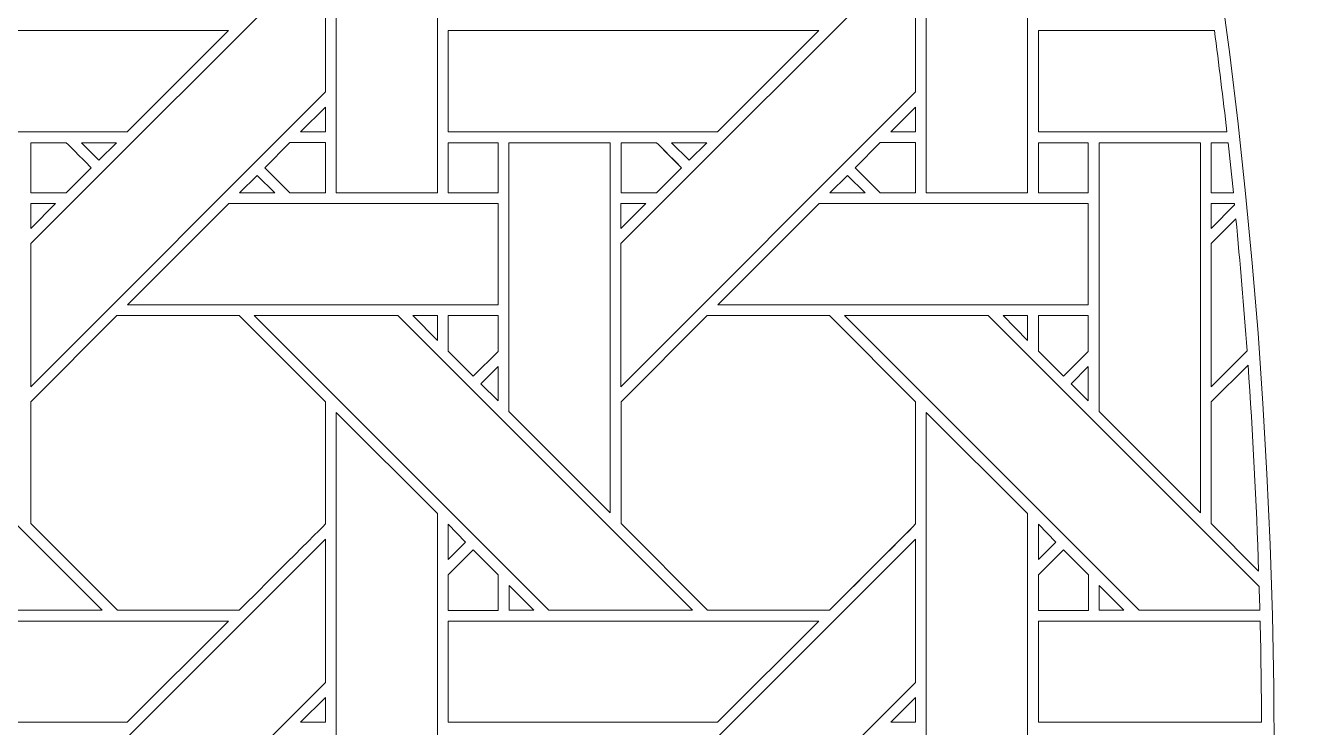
# Model space of a CAD drawing. Header units: inches. Extents: x 2.4 to 22.4, y -0.9 to 19.1.
# Drawn here: x 19.253 to 21.291, y 9.144 to 10.272 of the extents above; entities that cross this region are included whole.
import ezdxf

# ---------------------------------------------------------------- set-up
doc = ezdxf.new("R2010")
doc.units = ezdxf.units.IN
doc.header["$MEASUREMENT"] = 0
doc.layers.add('Design', color=7, linetype='Continuous', lineweight=0)

msp = doc.modelspace()

# ---------------------------------------------------------------- linework, layer by layer
at = {"layer": 'Design'}
for points, knots in [([(12.3829, 19.0948), (6.86, 19.0948), (2.3829, 14.6176), (2.3829, 9.0948), (2.3829, 3.5719), (6.86, -0.9052), (12.3829, -0.9052), (17.9057, -0.9052), (22.3829, 3.5719), (22.3829, 9.0948), (22.3829, 14.6176), (17.9057, 19.0948), (12.3829, 19.0948)], [0, 0, 0, 0, 1, 1, 1, 2, 2, 2, 3, 3, 3, 4, 4, 4, 4]), ([(12.3829, 17.972), (7.4801, 17.972), (3.5056, 13.9975), (3.5056, 9.0948), (3.5056, 4.192), (7.4801, 0.2175), (12.3829, 0.2175), (17.2856, 0.2175), (21.2601, 4.192), (21.2601, 9.0948), (21.2601, 13.9975), (17.2856, 17.972), (12.3829, 17.972)], [0, 0, 0, 0, 1, 1, 1, 2, 2, 2, 3, 3, 3, 4, 4, 4, 4]), ([(19.7523, 10.0031), (19.7523, 10.0031), (19.7523, 10.599), (19.7523, 10.599), (19.7523, 10.599), (19.9151, 10.4368), (19.9151, 10.4368), (19.9151, 10.4368), (19.9151, 10.0031), (19.9151, 10.0031), (19.9151, 10.0031), (19.7523, 10.0031), (19.7523, 10.0031)], [0, 0, 0, 0, 1, 1, 1, 2, 2, 2, 3, 3, 3, 4, 4, 4, 4]), ([(20.701, 10.0031), (20.701, 10.0031), (20.701, 10.599), (20.701, 10.599), (20.701, 10.599), (20.8638, 10.4368), (20.8638, 10.4368), (20.8638, 10.4368), (20.8638, 10.0031), (20.8638, 10.0031), (20.8638, 10.0031), (20.701, 10.0031), (20.701, 10.0031)], [0, 0, 0, 0, 1, 1, 1, 2, 2, 2, 3, 3, 3, 4, 4, 4, 4]), ([(19.2615, 9.6917), (19.2615, 9.6917), (19.2615, 9.9218), (19.2615, 9.9218), (19.2615, 9.9218), (19.7352, 10.3954), (19.7352, 10.3954), (19.7352, 10.3954), (19.7352, 10.1654), (19.7352, 10.1654), (19.7352, 10.1654), (19.2615, 9.6917), (19.2615, 9.6917)], [0, 0, 0, 0, 1, 1, 1, 2, 2, 2, 3, 3, 3, 4, 4, 4, 4]), ([(20.2102, 9.6917), (20.2102, 9.6917), (20.2102, 9.9218), (20.2102, 9.9218), (20.2102, 9.9218), (20.6839, 10.3954), (20.6839, 10.3954), (20.6839, 10.3954), (20.6839, 10.1654), (20.6839, 10.1654), (20.6839, 10.1654), (20.2102, 9.6917), (20.2102, 9.6917)], [0, 0, 0, 0, 1, 1, 1, 2, 2, 2, 3, 3, 3, 4, 4, 4, 4]), ([(19.4166, 10.1012), (19.4166, 10.1012), (18.9836, 10.1012), (18.9836, 10.1012), (18.9836, 10.1012), (18.9836, 10.2639), (18.9836, 10.2639), (18.9836, 10.2639), (19.5793, 10.2639), (19.5793, 10.2639), (19.5793, 10.2639), (19.4166, 10.1012), (19.4166, 10.1012)], [0, 0, 0, 0, 1, 1, 1, 2, 2, 2, 3, 3, 3, 4, 4, 4, 4]), ([(20.3653, 10.1012), (20.3653, 10.1012), (19.9324, 10.1012), (19.9324, 10.1012), (19.9324, 10.1012), (19.9324, 10.2639), (19.9324, 10.2639), (19.9324, 10.2639), (20.5281, 10.2639), (20.5281, 10.2639), (20.5281, 10.2639), (20.3653, 10.1012), (20.3653, 10.1012)], [0, 0, 0, 0, 1, 1, 1, 2, 2, 2, 3, 3, 3, 4, 4, 4, 4]), ([(20.8811, 10.1012), (20.8811, 10.1012), (20.8811, 10.2639), (20.8811, 10.2639), (20.8811, 10.2639), (21.1641, 10.2639), (21.1641, 10.2639), (21.1712, 10.2097), (21.178, 10.1555), (21.1841, 10.1012), (21.1841, 10.1012), (20.8811, 10.1012), (20.8811, 10.1012)], [0, 0, 0, 0, 1, 1, 1, 2, 2, 2, 3, 3, 3, 4, 4, 4, 4]), ([(19.7352, 10.141), (19.7352, 10.141), (19.7352, 10.1012), (19.7352, 10.1012), (19.7352, 10.1012), (19.6954, 10.1012), (19.6954, 10.1012), (19.6954, 10.1012), (19.7352, 10.141), (19.7352, 10.141)], [0, 0, 0, 0, 1, 1, 1, 2, 2, 2, 3, 3, 3, 3]), ([(20.6839, 10.141), (20.6839, 10.141), (20.6839, 10.1012), (20.6839, 10.1012), (20.6839, 10.1012), (20.6441, 10.1012), (20.6441, 10.1012), (20.6441, 10.1012), (20.6839, 10.141), (20.6839, 10.141)], [0, 0, 0, 0, 1, 1, 1, 2, 2, 2, 3, 3, 3, 3]), ([(19.3186, 10.0839), (19.3237, 10.0788), (19.3545, 10.048), (19.3589, 10.0436), (19.3589, 10.0436), (19.3185, 10.0032), (19.3185, 10.0032), (19.3185, 10.0032), (19.2615, 10.0032), (19.2615, 10.0032), (19.2615, 10.0032), (19.2615, 10.0839), (19.2615, 10.0839), (19.2615, 10.0839), (19.3186, 10.0839), (19.3186, 10.0839)], [0, 0, 0, 0, 1, 1, 1, 2, 2, 2, 3, 3, 3, 4, 4, 4, 5, 5, 5, 5]), ([(19.3589, 10.0436), (19.3589, 10.0436), (19.3185, 10.0032), (19.3185, 10.0032), (19.3185, 10.0032), (19.2615, 10.0032), (19.2615, 10.0032), (19.2615, 10.0032), (19.2615, 10.0839), (19.2615, 10.0839), (19.2615, 10.0839), (19.3186, 10.0839), (19.3186, 10.0839), (19.3238, 10.0787), (19.3546, 10.0479), (19.3589, 10.0436)], [0, 0, 0, 0, 1, 1, 1, 2, 2, 2, 3, 3, 3, 4, 4, 4, 5, 5, 5, 5]), ([(19.3429, 10.0839), (19.3429, 10.0839), (19.3994, 10.0839), (19.3994, 10.0839), (19.3994, 10.0839), (19.3711, 10.0557), (19.3711, 10.0557), (19.3711, 10.0557), (19.3429, 10.0839), (19.3429, 10.0839)], [0, 0, 0, 0, 1, 1, 1, 2, 2, 2, 3, 3, 3, 3]), ([(19.6781, 10.0031), (19.6781, 10.0031), (19.6377, 10.0435), (19.6377, 10.0435), (19.6377, 10.0435), (19.6782, 10.084), (19.6782, 10.084), (19.6782, 10.084), (19.7352, 10.084), (19.7352, 10.084), (19.7352, 10.084), (19.7352, 10.0031), (19.7352, 10.0031), (19.7352, 10.0031), (19.6781, 10.0031), (19.6781, 10.0031)], [0, 0, 0, 0, 1, 1, 1, 2, 2, 2, 3, 3, 3, 4, 4, 4, 5, 5, 5, 5]), ([(19.7352, 10.0031), (19.7352, 10.0031), (19.6781, 10.0031), (19.6781, 10.0031), (19.6781, 10.0031), (19.6377, 10.0435), (19.6377, 10.0435), (19.6377, 10.0435), (19.6782, 10.084), (19.6782, 10.084), (19.6782, 10.084), (19.7352, 10.084), (19.7352, 10.084), (19.7352, 10.084), (19.7352, 10.0031), (19.7352, 10.0031)], [0, 0, 0, 0, 1, 1, 1, 2, 2, 2, 3, 3, 3, 4, 4, 4, 5, 5, 5, 5]), ([(19.9324, 10.0839), (19.9324, 10.0839), (20.0127, 10.0839), (20.0127, 10.0839), (20.0127, 10.0839), (20.0127, 10.0031), (20.0127, 10.0031), (20.0127, 10.0031), (19.9324, 10.0031), (19.9324, 10.0031), (19.9324, 10.0031), (19.9324, 10.0839), (19.9324, 10.0839)], [0, 0, 0, 0, 1, 1, 1, 2, 2, 2, 3, 3, 3, 4, 4, 4, 4]), ([(19.9324, 10.0031), (19.9324, 10.0031), (19.9324, 10.0839), (19.9324, 10.0839), (19.9324, 10.0839), (20.0127, 10.0839), (20.0127, 10.0839), (20.0127, 10.0839), (20.0127, 10.0031), (20.0127, 10.0031), (20.0127, 10.0031), (19.9324, 10.0031), (19.9324, 10.0031)], [0, 0, 0, 0, 1, 1, 1, 2, 2, 2, 3, 3, 3, 4, 4, 4, 4]), ([(20.0302, 9.6517), (20.0302, 9.6517), (20.0302, 10.0839), (20.0302, 10.0839), (20.0302, 10.0839), (20.1931, 10.0839), (20.1931, 10.0839), (20.1931, 10.0839), (20.1931, 9.4888), (20.1931, 9.4888), (20.1931, 9.4888), (20.0302, 9.6517), (20.0302, 9.6517)], [0, 0, 0, 0, 1, 1, 1, 2, 2, 2, 3, 3, 3, 4, 4, 4, 4]), ([(20.2103, 10.0032), (20.2103, 10.0032), (20.2103, 10.0839), (20.2103, 10.0839), (20.2103, 10.0839), (20.2673, 10.0839), (20.2673, 10.0839), (20.2725, 10.0788), (20.3032, 10.048), (20.3077, 10.0436), (20.3077, 10.0436), (20.2672, 10.0032), (20.2672, 10.0032), (20.2672, 10.0032), (20.2103, 10.0032), (20.2103, 10.0032)], [0, 0, 0, 0, 1, 1, 1, 2, 2, 2, 3, 3, 3, 4, 4, 4, 5, 5, 5, 5]), ([(20.3077, 10.0436), (20.3077, 10.0436), (20.2672, 10.0032), (20.2672, 10.0032), (20.2672, 10.0032), (20.2103, 10.0032), (20.2103, 10.0032), (20.2103, 10.0032), (20.2103, 10.0839), (20.2103, 10.0839), (20.2103, 10.0839), (20.2673, 10.0839), (20.2673, 10.0839), (20.2727, 10.0786), (20.3035, 10.0477), (20.3077, 10.0436)], [0, 0, 0, 0, 1, 1, 1, 2, 2, 2, 3, 3, 3, 4, 4, 4, 5, 5, 5, 5]), ([(20.2916, 10.0839), (20.2916, 10.0839), (20.3481, 10.0839), (20.3481, 10.0839), (20.3481, 10.0839), (20.3198, 10.0557), (20.3198, 10.0557), (20.3198, 10.0557), (20.2916, 10.0839), (20.2916, 10.0839)], [0, 0, 0, 0, 1, 1, 1, 2, 2, 2, 3, 3, 3, 3]), ([(20.6268, 10.0031), (20.6268, 10.0031), (20.5865, 10.0435), (20.5865, 10.0435), (20.5865, 10.0435), (20.6269, 10.084), (20.6269, 10.084), (20.6269, 10.084), (20.6839, 10.084), (20.6839, 10.084), (20.6839, 10.084), (20.6839, 10.0031), (20.6839, 10.0031), (20.6839, 10.0031), (20.6268, 10.0031), (20.6268, 10.0031)], [0, 0, 0, 0, 1, 1, 1, 2, 2, 2, 3, 3, 3, 4, 4, 4, 5, 5, 5, 5]), ([(20.6839, 10.0031), (20.6839, 10.0031), (20.6268, 10.0031), (20.6268, 10.0031), (20.6268, 10.0031), (20.5865, 10.0435), (20.5865, 10.0435), (20.5865, 10.0435), (20.6269, 10.084), (20.6269, 10.084), (20.6269, 10.084), (20.6839, 10.084), (20.6839, 10.084), (20.6839, 10.084), (20.6839, 10.0031), (20.6839, 10.0031)], [0, 0, 0, 0, 1, 1, 1, 2, 2, 2, 3, 3, 3, 4, 4, 4, 5, 5, 5, 5]), ([(20.8812, 10.0839), (20.8812, 10.0839), (20.9614, 10.0839), (20.9614, 10.0839), (20.9614, 10.0839), (20.9614, 10.0031), (20.9614, 10.0031), (20.9614, 10.0031), (20.8812, 10.0031), (20.8812, 10.0031), (20.8812, 10.0031), (20.8812, 10.0839), (20.8812, 10.0839)], [0, 0, 0, 0, 1, 1, 1, 2, 2, 2, 3, 3, 3, 4, 4, 4, 4]), ([(20.8812, 10.0031), (20.8812, 10.0031), (20.8812, 10.0839), (20.8812, 10.0839), (20.8812, 10.0839), (20.9614, 10.0839), (20.9614, 10.0839), (20.9614, 10.0839), (20.9614, 10.0031), (20.9614, 10.0031), (20.9614, 10.0031), (20.8812, 10.0031), (20.8812, 10.0031)], [0, 0, 0, 0, 1, 1, 1, 2, 2, 2, 3, 3, 3, 4, 4, 4, 4]), ([(21.1418, 9.4888), (21.1418, 9.4888), (20.9789, 9.6517), (20.9789, 9.6517), (20.9789, 9.6517), (20.9789, 10.0839), (20.9789, 10.0839), (20.9789, 10.0839), (21.1418, 10.0839), (21.1418, 10.0839), (21.1418, 10.0839), (21.1418, 9.4888), (21.1418, 9.4888)], [0, 0, 0, 0, 1, 1, 1, 2, 2, 2, 3, 3, 3, 4, 4, 4, 4]), ([(21.1945, 10.0032), (21.1945, 10.0032), (21.159, 10.0032), (21.159, 10.0032), (21.159, 10.0032), (21.159, 10.0839), (21.159, 10.0839), (21.159, 10.0839), (21.186, 10.0839), (21.186, 10.0839), (21.189, 10.057), (21.1918, 10.0301), (21.1945, 10.0032)], [0, 0, 0, 0, 1, 1, 1, 2, 2, 2, 3, 3, 3, 4, 4, 4, 4]), ([(21.1945, 10.0032), (21.1945, 10.0032), (21.159, 10.0032), (21.159, 10.0032), (21.159, 10.0032), (21.159, 10.0839), (21.159, 10.0839), (21.159, 10.0839), (21.186, 10.0839), (21.186, 10.0839), (21.189, 10.057), (21.1918, 10.0301), (21.1945, 10.0032)], [0, 0, 0, 0, 1, 1, 1, 2, 2, 2, 3, 3, 3, 4, 4, 4, 4]), ([(19.6256, 10.0314), (19.6256, 10.0314), (19.6538, 10.0031), (19.6538, 10.0031), (19.6538, 10.0031), (19.5973, 10.0031), (19.5973, 10.0031), (19.5973, 10.0031), (19.6256, 10.0314), (19.6256, 10.0314)], [0, 0, 0, 0, 1, 1, 1, 2, 2, 2, 3, 3, 3, 3]), ([(20.5743, 10.0314), (20.5743, 10.0314), (20.6025, 10.0031), (20.6025, 10.0031), (20.6025, 10.0031), (20.546, 10.0031), (20.546, 10.0031), (20.546, 10.0031), (20.5743, 10.0314), (20.5743, 10.0314)], [0, 0, 0, 0, 1, 1, 1, 2, 2, 2, 3, 3, 3, 3]), ([(19.3013, 9.986), (19.3013, 9.986), (19.2615, 9.9462), (19.2615, 9.9462), (19.2615, 9.9462), (19.2615, 9.986), (19.2615, 9.986), (19.2615, 9.986), (19.3013, 9.986), (19.3013, 9.986)], [0, 0, 0, 0, 1, 1, 1, 2, 2, 2, 3, 3, 3, 3]), ([(20.0126, 9.986), (20.0126, 9.986), (20.0126, 9.8232), (20.0126, 9.8232), (20.0126, 9.8232), (19.4173, 9.8232), (19.4173, 9.8232), (19.4173, 9.8232), (19.5802, 9.986), (19.5802, 9.986), (19.5802, 9.986), (20.0126, 9.986), (20.0126, 9.986)], [0, 0, 0, 0, 1, 1, 1, 2, 2, 2, 3, 3, 3, 4, 4, 4, 4]), ([(20.2501, 9.986), (20.2501, 9.986), (20.2102, 9.9462), (20.2102, 9.9462), (20.2102, 9.9462), (20.2102, 9.986), (20.2102, 9.986), (20.2102, 9.986), (20.2501, 9.986), (20.2501, 9.986)], [0, 0, 0, 0, 1, 1, 1, 2, 2, 2, 3, 3, 3, 3]), ([(20.9613, 9.986), (20.9613, 9.986), (20.9613, 9.8232), (20.9613, 9.8232), (20.9613, 9.8232), (20.3661, 9.8232), (20.3661, 9.8232), (20.3661, 9.8232), (20.5289, 9.986), (20.5289, 9.986), (20.5289, 9.986), (20.9613, 9.986), (20.9613, 9.986)], [0, 0, 0, 0, 1, 1, 1, 2, 2, 2, 3, 3, 3, 4, 4, 4, 4]), ([(21.1963, 9.986), (21.1964, 9.9853), (21.1965, 9.9845), (21.1965, 9.9838), (21.1965, 9.9838), (21.1589, 9.9462), (21.1589, 9.9462), (21.1589, 9.9462), (21.1589, 9.986), (21.1589, 9.986), (21.1589, 9.986), (21.1963, 9.986), (21.1963, 9.986)], [0, 0, 0, 0, 1, 1, 1, 2, 2, 2, 3, 3, 3, 4, 4, 4, 4]), ([(21.1589, 9.6917), (21.1589, 9.6917), (21.1589, 9.9218), (21.1589, 9.9218), (21.1589, 9.9218), (21.1986, 9.9615), (21.1986, 9.9615), (21.2054, 9.8909), (21.2114, 9.8202), (21.2166, 9.7493), (21.2166, 9.7493), (21.1589, 9.6917), (21.1589, 9.6917)], [0, 0, 0, 0, 1, 1, 1, 2, 2, 2, 3, 3, 3, 4, 4, 4, 4]), ([(19.1455, 9.3324), (19.1455, 9.3324), (18.6719, 9.8061), (18.6719, 9.8061), (18.6719, 9.8061), (18.9029, 9.8061), (18.9029, 9.8061), (18.9029, 9.8061), (19.3765, 9.3324), (19.3765, 9.3324), (19.3765, 9.3324), (19.1455, 9.3324), (19.1455, 9.3324)], [0, 0, 0, 0, 1, 1, 1, 2, 2, 2, 3, 3, 3, 4, 4, 4, 4]), ([(19.4002, 9.8061), (19.4002, 9.8061), (19.5965, 9.8061), (19.5965, 9.8061), (19.5965, 9.8061), (19.7352, 9.6673), (19.7352, 9.6673), (19.7352, 9.6673), (19.7352, 9.4711), (19.7352, 9.4711), (19.7174, 9.4532), (19.6055, 9.3414), (19.5965, 9.3324), (19.5965, 9.3324), (19.4008, 9.3324), (19.4008, 9.3324), (19.4008, 9.3324), (19.2615, 9.4717), (19.2615, 9.4717), (19.2615, 9.4717), (19.2615, 9.6673), (19.2615, 9.6673), (19.2615, 9.6673), (19.4002, 9.8061), (19.4002, 9.8061)], [0, 0, 0, 0, 1, 1, 1, 2, 2, 2, 3, 3, 3, 4, 4, 4, 5, 5, 5, 6, 6, 6, 7, 7, 7, 8, 8, 8, 8]), ([(19.7352, 9.4711), (19.7174, 9.4532), (19.6055, 9.3414), (19.5965, 9.3324), (19.5965, 9.3324), (19.4008, 9.3324), (19.4008, 9.3324), (19.4008, 9.3324), (19.2615, 9.4717), (19.2615, 9.4717), (19.2615, 9.4717), (19.2615, 9.6673), (19.2615, 9.6673), (19.2615, 9.6673), (19.4002, 9.8061), (19.4002, 9.8061), (19.4002, 9.8061), (19.5965, 9.8061), (19.5965, 9.8061), (19.5965, 9.8061), (19.7352, 9.6673), (19.7352, 9.6673), (19.7352, 9.6673), (19.7352, 9.4711), (19.7352, 9.4711)], [0, 0, 0, 0, 1, 1, 1, 2, 2, 2, 3, 3, 3, 4, 4, 4, 5, 5, 5, 6, 6, 6, 7, 7, 7, 8, 8, 8, 8]), ([(20.0942, 9.3324), (20.0942, 9.3324), (19.6206, 9.8061), (19.6206, 9.8061), (19.6206, 9.8061), (19.8516, 9.8061), (19.8516, 9.8061), (19.8516, 9.8061), (20.3252, 9.3324), (20.3252, 9.3324), (20.3252, 9.3324), (20.0942, 9.3324), (20.0942, 9.3324)], [0, 0, 0, 0, 1, 1, 1, 2, 2, 2, 3, 3, 3, 4, 4, 4, 4]), ([(19.9151, 9.8061), (19.9151, 9.8061), (19.9151, 9.7662), (19.9151, 9.7662), (19.9151, 9.7662), (19.8757, 9.8061), (19.8757, 9.8061), (19.8757, 9.8061), (19.9151, 9.8061), (19.9151, 9.8061)], [0, 0, 0, 0, 1, 1, 1, 2, 2, 2, 3, 3, 3, 3]), ([(20.0127, 9.8061), (20.0127, 9.8061), (20.0127, 9.7485), (20.0127, 9.7485), (20.0127, 9.7485), (19.9727, 9.7085), (19.9727, 9.7085), (19.9727, 9.7085), (19.9324, 9.7489), (19.9324, 9.7489), (19.9324, 9.7489), (19.9324, 9.8061), (19.9324, 9.8061), (19.9324, 9.8061), (20.0127, 9.8061), (20.0127, 9.8061)], [0, 0, 0, 0, 1, 1, 1, 2, 2, 2, 3, 3, 3, 4, 4, 4, 5, 5, 5, 5]), ([(19.9727, 9.7085), (19.9727, 9.7085), (19.9324, 9.7489), (19.9324, 9.7489), (19.9324, 9.7489), (19.9324, 9.8061), (19.9324, 9.8061), (19.9324, 9.8061), (20.0127, 9.8061), (20.0127, 9.8061), (20.0127, 9.8061), (20.0127, 9.7485), (20.0127, 9.7485), (20.0127, 9.7485), (19.9727, 9.7085), (19.9727, 9.7085)], [0, 0, 0, 0, 1, 1, 1, 2, 2, 2, 3, 3, 3, 4, 4, 4, 5, 5, 5, 5]), ([(20.5452, 9.3324), (20.5452, 9.3324), (20.3495, 9.3324), (20.3495, 9.3324), (20.3495, 9.3324), (20.2103, 9.4717), (20.2103, 9.4717), (20.2103, 9.4717), (20.2103, 9.6673), (20.2103, 9.6673), (20.2103, 9.6673), (20.349, 9.8061), (20.349, 9.8061), (20.349, 9.8061), (20.5452, 9.8061), (20.5452, 9.8061), (20.5452, 9.8061), (20.6839, 9.6673), (20.6839, 9.6673), (20.6839, 9.6673), (20.6839, 9.4711), (20.6839, 9.4711), (20.6661, 9.4532), (20.5542, 9.3414), (20.5452, 9.3324)], [0, 0, 0, 0, 1, 1, 1, 2, 2, 2, 3, 3, 3, 4, 4, 4, 5, 5, 5, 6, 6, 6, 7, 7, 7, 8, 8, 8, 8]), ([(20.6839, 9.4711), (20.6665, 9.4535), (20.5545, 9.3417), (20.5452, 9.3324), (20.5452, 9.3324), (20.3495, 9.3324), (20.3495, 9.3324), (20.3495, 9.3324), (20.2103, 9.4717), (20.2103, 9.4717), (20.2103, 9.4717), (20.2103, 9.6673), (20.2103, 9.6673), (20.2103, 9.6673), (20.349, 9.8061), (20.349, 9.8061), (20.349, 9.8061), (20.5452, 9.8061), (20.5452, 9.8061), (20.5452, 9.8061), (20.6839, 9.6673), (20.6839, 9.6673), (20.6839, 9.6673), (20.6839, 9.4711), (20.6839, 9.4711)], [0, 0, 0, 0, 1, 1, 1, 2, 2, 2, 3, 3, 3, 4, 4, 4, 5, 5, 5, 6, 6, 6, 7, 7, 7, 8, 8, 8, 8]), ([(21.2359, 9.3705), (21.2363, 9.3578), (21.2368, 9.3451), (21.2371, 9.3324), (21.2371, 9.3324), (21.0429, 9.3324), (21.0429, 9.3324), (21.0429, 9.3324), (20.5694, 9.8061), (20.5694, 9.8061), (20.5694, 9.8061), (20.8003, 9.8061), (20.8003, 9.8061), (20.8003, 9.8061), (21.2359, 9.3705), (21.2359, 9.3705)], [0, 0, 0, 0, 1, 1, 1, 2, 2, 2, 3, 3, 3, 4, 4, 4, 5, 5, 5, 5]), ([(20.8639, 9.8061), (20.8639, 9.8061), (20.8639, 9.7662), (20.8639, 9.7662), (20.8639, 9.7662), (20.8244, 9.8061), (20.8244, 9.8061), (20.8244, 9.8061), (20.8639, 9.8061), (20.8639, 9.8061)], [0, 0, 0, 0, 1, 1, 1, 2, 2, 2, 3, 3, 3, 3]), ([(20.9614, 9.8061), (20.9614, 9.8061), (20.9614, 9.7485), (20.9614, 9.7485), (20.9614, 9.7485), (20.9215, 9.7085), (20.9215, 9.7085), (20.9215, 9.7085), (20.8811, 9.7489), (20.8811, 9.7489), (20.8811, 9.7489), (20.8811, 9.8061), (20.8811, 9.8061), (20.8811, 9.8061), (20.9614, 9.8061), (20.9614, 9.8061)], [0, 0, 0, 0, 1, 1, 1, 2, 2, 2, 3, 3, 3, 4, 4, 4, 5, 5, 5, 5]), ([(20.9215, 9.7085), (20.9215, 9.7085), (20.8811, 9.7489), (20.8811, 9.7489), (20.8811, 9.7489), (20.8811, 9.8061), (20.8811, 9.8061), (20.8811, 9.8061), (20.9614, 9.8061), (20.9614, 9.8061), (20.9614, 9.8061), (20.9614, 9.7485), (20.9614, 9.7485), (20.9614, 9.7485), (20.9215, 9.7085), (20.9215, 9.7085)], [0, 0, 0, 0, 1, 1, 1, 2, 2, 2, 3, 3, 3, 4, 4, 4, 5, 5, 5, 5]), ([(20.0126, 9.7242), (20.0126, 9.7242), (20.0126, 9.6691), (20.0126, 9.6691), (20.0126, 9.6691), (19.9848, 9.6964), (19.9848, 9.6964), (19.9848, 9.6964), (20.0126, 9.7242), (20.0126, 9.7242)], [0, 0, 0, 0, 1, 1, 1, 2, 2, 2, 3, 3, 3, 3]), ([(20.9613, 9.7242), (20.9613, 9.7242), (20.9613, 9.6691), (20.9613, 9.6691), (20.9613, 9.6691), (20.9336, 9.6964), (20.9336, 9.6964), (20.9336, 9.6964), (20.9613, 9.7242), (20.9613, 9.7242)], [0, 0, 0, 0, 1, 1, 1, 2, 2, 2, 3, 3, 3, 3]), ([(21.159, 9.4717), (21.159, 9.4717), (21.159, 9.6673), (21.159, 9.6673), (21.159, 9.6673), (21.2181, 9.7265), (21.2181, 9.7265), (21.2258, 9.6165), (21.2315, 9.5062), (21.2351, 9.3955), (21.2351, 9.3955), (21.159, 9.4717), (21.159, 9.4717)], [0, 0, 0, 0, 1, 1, 1, 2, 2, 2, 3, 3, 3, 4, 4, 4, 4]), ([(21.2351, 9.3955), (21.2351, 9.3955), (21.159, 9.4717), (21.159, 9.4717), (21.159, 9.4717), (21.159, 9.6673), (21.159, 9.6673), (21.159, 9.6673), (21.2181, 9.7265), (21.2181, 9.7265), (21.2258, 9.6165), (21.2315, 9.5062), (21.2351, 9.3955)], [0, 0, 0, 0, 1, 1, 1, 2, 2, 2, 3, 3, 3, 4, 4, 4, 4]), ([(19.7523, 9.0544), (19.7523, 9.0544), (19.7523, 9.6503), (19.7523, 9.6503), (19.7523, 9.6503), (19.9151, 9.4881), (19.9151, 9.4881), (19.9151, 9.4881), (19.9151, 9.0544), (19.9151, 9.0544), (19.9151, 9.0544), (19.7523, 9.0544), (19.7523, 9.0544)], [0, 0, 0, 0, 1, 1, 1, 2, 2, 2, 3, 3, 3, 4, 4, 4, 4]), ([(20.701, 9.0544), (20.701, 9.0544), (20.701, 9.6503), (20.701, 9.6503), (20.701, 9.6503), (20.8638, 9.4881), (20.8638, 9.4881), (20.8638, 9.4881), (20.8638, 9.0544), (20.8638, 9.0544), (20.8638, 9.0544), (20.701, 9.0544), (20.701, 9.0544)], [0, 0, 0, 0, 1, 1, 1, 2, 2, 2, 3, 3, 3, 4, 4, 4, 4]), ([(19.9324, 9.4138), (19.9324, 9.4138), (19.9324, 9.4706), (19.9324, 9.4706), (19.9324, 9.4706), (19.9605, 9.442), (19.9605, 9.442), (19.9605, 9.442), (19.9324, 9.4138), (19.9324, 9.4138)], [0, 0, 0, 0, 1, 1, 1, 2, 2, 2, 3, 3, 3, 3]), ([(20.8811, 9.4138), (20.8811, 9.4138), (20.8811, 9.4706), (20.8811, 9.4706), (20.8811, 9.4706), (20.9093, 9.442), (20.9093, 9.442), (20.9093, 9.442), (20.8811, 9.4138), (20.8811, 9.4138)], [0, 0, 0, 0, 1, 1, 1, 2, 2, 2, 3, 3, 3, 3]), ([(19.2615, 8.743), (19.2615, 8.743), (19.2615, 8.9731), (19.2615, 8.9731), (19.2615, 8.9731), (19.7352, 9.4467), (19.7352, 9.4467), (19.7352, 9.4467), (19.7352, 9.2166), (19.7352, 9.2166), (19.7352, 9.2166), (19.2615, 8.743), (19.2615, 8.743)], [0, 0, 0, 0, 1, 1, 1, 2, 2, 2, 3, 3, 3, 4, 4, 4, 4]), ([(20.2102, 8.743), (20.2102, 8.743), (20.2102, 8.9731), (20.2102, 8.9731), (20.2102, 8.9731), (20.6839, 9.4467), (20.6839, 9.4467), (20.6839, 9.4467), (20.6839, 9.2166), (20.6839, 9.2166), (20.6839, 9.2166), (20.2102, 8.743), (20.2102, 8.743)], [0, 0, 0, 0, 1, 1, 1, 2, 2, 2, 3, 3, 3, 4, 4, 4, 4]), ([(19.9324, 9.3322), (19.9324, 9.3322), (19.9324, 9.3895), (19.9324, 9.3895), (19.9324, 9.3895), (19.9727, 9.4298), (19.9727, 9.4298), (19.9727, 9.4298), (20.0131, 9.3895), (20.0131, 9.3895), (20.0131, 9.3895), (20.0131, 9.3322), (20.0131, 9.3322), (20.0131, 9.3322), (19.9324, 9.3322), (19.9324, 9.3322)], [0, 0, 0, 0, 1, 1, 1, 2, 2, 2, 3, 3, 3, 4, 4, 4, 5, 5, 5, 5]), ([(19.9727, 9.4298), (19.9727, 9.4298), (20.0131, 9.3895), (20.0131, 9.3895), (20.0131, 9.3895), (20.0131, 9.3322), (20.0131, 9.3322), (20.0131, 9.3322), (19.9324, 9.3322), (19.9324, 9.3322), (19.9324, 9.3322), (19.9324, 9.3895), (19.9324, 9.3895), (19.9324, 9.3895), (19.9727, 9.4298), (19.9727, 9.4298)], [0, 0, 0, 0, 1, 1, 1, 2, 2, 2, 3, 3, 3, 4, 4, 4, 5, 5, 5, 5]), ([(20.8812, 9.3322), (20.8812, 9.3322), (20.8812, 9.3895), (20.8812, 9.3895), (20.8812, 9.3895), (20.9215, 9.4298), (20.9215, 9.4298), (20.9215, 9.4298), (20.9618, 9.3895), (20.9618, 9.3895), (20.9618, 9.3895), (20.9618, 9.3322), (20.9618, 9.3322), (20.9618, 9.3322), (20.8812, 9.3322), (20.8812, 9.3322)], [0, 0, 0, 0, 1, 1, 1, 2, 2, 2, 3, 3, 3, 4, 4, 4, 5, 5, 5, 5]), ([(20.9215, 9.4298), (20.9215, 9.4298), (20.9618, 9.3895), (20.9618, 9.3895), (20.9618, 9.3895), (20.9618, 9.3322), (20.9618, 9.3322), (20.9618, 9.3322), (20.8812, 9.3322), (20.8812, 9.3322), (20.8812, 9.3322), (20.8812, 9.3895), (20.8812, 9.3895), (20.8812, 9.3895), (20.9215, 9.4298), (20.9215, 9.4298)], [0, 0, 0, 0, 1, 1, 1, 2, 2, 2, 3, 3, 3, 4, 4, 4, 5, 5, 5, 5]), ([(20.0303, 9.3324), (20.0303, 9.3324), (20.0303, 9.3722), (20.0303, 9.3722), (20.0303, 9.3722), (20.07, 9.3324), (20.07, 9.3324), (20.07, 9.3324), (20.0303, 9.3324), (20.0303, 9.3324)], [0, 0, 0, 0, 1, 1, 1, 2, 2, 2, 3, 3, 3, 3]), ([(20.979, 9.3324), (20.979, 9.3324), (20.979, 9.3722), (20.979, 9.3722), (20.979, 9.3722), (21.0187, 9.3324), (21.0187, 9.3324), (21.0187, 9.3324), (20.979, 9.3324), (20.979, 9.3324)], [0, 0, 0, 0, 1, 1, 1, 2, 2, 2, 3, 3, 3, 3]), ([(19.4166, 9.1525), (19.4166, 9.1525), (18.9836, 9.1525), (18.9836, 9.1525), (18.9836, 9.1525), (18.9836, 9.3152), (18.9836, 9.3152), (18.9836, 9.3152), (19.5793, 9.3152), (19.5793, 9.3152), (19.5793, 9.3152), (19.4166, 9.1525), (19.4166, 9.1525)], [0, 0, 0, 0, 1, 1, 1, 2, 2, 2, 3, 3, 3, 4, 4, 4, 4]), ([(20.3653, 9.1525), (20.3653, 9.1525), (19.9324, 9.1525), (19.9324, 9.1525), (19.9324, 9.1525), (19.9324, 9.3152), (19.9324, 9.3152), (19.9324, 9.3152), (20.5281, 9.3152), (20.5281, 9.3152), (20.5281, 9.3152), (20.3653, 9.1525), (20.3653, 9.1525)], [0, 0, 0, 0, 1, 1, 1, 2, 2, 2, 3, 3, 3, 4, 4, 4, 4]), ([(20.8811, 9.1525), (20.8811, 9.1525), (20.8811, 9.3152), (20.8811, 9.3152), (20.8811, 9.3152), (21.2376, 9.3152), (21.2376, 9.3152), (21.2389, 9.261), (21.2395, 9.2068), (21.2399, 9.1525), (21.2399, 9.1525), (20.8811, 9.1525), (20.8811, 9.1525)], [0, 0, 0, 0, 1, 1, 1, 2, 2, 2, 3, 3, 3, 4, 4, 4, 4]), ([(19.7352, 9.1923), (19.7352, 9.1923), (19.7352, 9.1525), (19.7352, 9.1525), (19.7352, 9.1525), (19.6954, 9.1525), (19.6954, 9.1525), (19.6954, 9.1525), (19.7352, 9.1923), (19.7352, 9.1923)], [0, 0, 0, 0, 1, 1, 1, 2, 2, 2, 3, 3, 3, 3]), ([(20.6839, 9.1923), (20.6839, 9.1923), (20.6839, 9.1525), (20.6839, 9.1525), (20.6839, 9.1525), (20.6441, 9.1525), (20.6441, 9.1525), (20.6441, 9.1525), (20.6839, 9.1923), (20.6839, 9.1923)], [0, 0, 0, 0, 1, 1, 1, 2, 2, 2, 3, 3, 3, 3])]:
    msp.add_open_spline(points, degree=3, knots=knots, dxfattribs=at)

doc.saveas('drawing.dxf')
